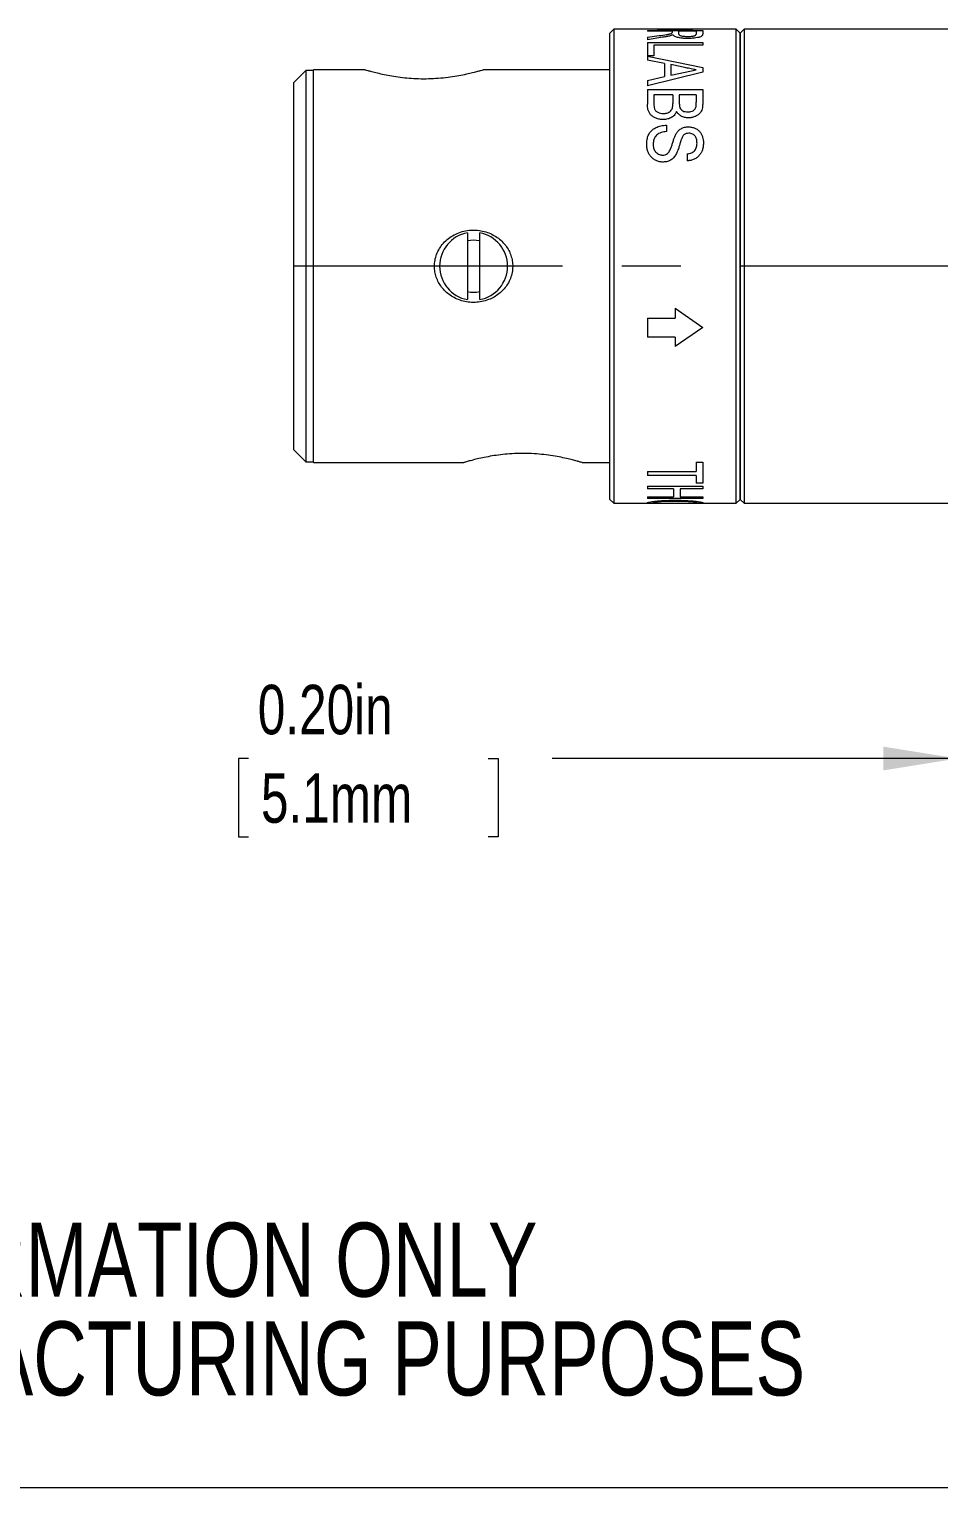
# Model space of a CAD drawing. Header units: inches. Extents: x 0.1 to 10.9, y 0 to 8.5.
# Drawn here: x 3.213 to 4.748, y 0.036 to 2.497 of the extents above; entities that cross this region are included whole.
import ezdxf

# ---------------------------------------------------------------- set-up
doc = ezdxf.new("R2010")
doc.units = ezdxf.units.IN
doc.header["$MEASUREMENT"] = 0
doc.linetypes.add('CENTERX2', pattern=[0.8, 0.5, -0.1, 0.1, -0.1])
doc.styles.add('SLDTEXTSTYLE0', font='TXT', dxfattribs={"width": 0.75})
doc.dimstyles.new('SLDDIMSTYLE1', dxfattribs={"dimtxt": 0.083333, "dimasz": 0.125, "dimexe": 0, "dimexo": 0.0625, "dimgap": 0.020833, "dimtad": 0, "dimtih": 1, "dimtoh": 1, "dimlfac": 1.5, "dimrnd": 1e-09, "dimzin": 4, "dimdsep": 46, "dimtxsty": 'SLDTEXTSTYLE0', "dimsah": 1, "dimcen": 0.09, "dimadec": 0, "dimazin": 1, "dimtfac": 1, "dimtmove": 0, "dimatfit": 0, "dimfxl": 1, "dimfrac": 2, "dimtolj": 1, "dimtzin": 12, "dimarcsym": 0})

# ---------------------------------------------------------------- blocks, each defined once
blk = doc.blocks.new('SW_NOTE_3')
at = {"color": 0, "linetype": 'Continuous', "lineweight": 0, "char_height": 0.125, "attachment_point": 2, "style": 'SLDTEXTSTYLE0'}
for s, insert in [('FOR INFORMATION ONLY', (0.9863, 0.1611)), ('NOT FOR MANUFACTURING PURPOSES', (0.9991, -0.0055))]:
    blk.add_mtext(s, dxfattribs=dict(at, insert=insert))
blk = doc.blocks.new('_D_11')
at = {"color": 7, "linetype": 'Continuous', "lineweight": 0}
for p, q in [((4.7796, 1.5934), (4.7796, 1.1961)), ((4.9129, 1.5801), (4.9129, 1.1961)), ((3.583, 1.2661), (3.5661, 1.2661)), ((3.5661, 1.2661), (3.5661, 1.1337)), ((3.9874, 1.2661), (4.0043, 1.2661)), ((4.0043, 1.2661), (4.0043, 1.1337)), ((4.7796, 1.2661), (4.0953, 1.2661)), ((4.9129, 1.2661), (5.1629, 1.2661)), ((3.5661, 1.1337), (3.583, 1.1337)), ((4.0043, 1.1337), (3.9874, 1.1337))]:
    blk.add_line(p, q, dxfattribs=at)
for points in [[(4.7796, 1.2661), (4.6546, 1.2861), (4.6546, 1.2461)], [(4.9129, 1.2661), (5.0379, 1.2461), (5.0379, 1.2861)]]:
    blk.add_solid(points, dxfattribs=at)
at = {"color": 7, "linetype": 'Continuous', "lineweight": 0, "char_height": 0.08333, "attachment_point": 1, "style": 'SLDTEXTSTYLE0'}
for s, insert in [('0.20in', (3.5987, 1.3904, 0.0026)), ('5.1mm', (3.6041, 1.2411, 0.0026))]:
    blk.add_mtext(s, dxfattribs=dict(at, insert=insert))

msp = doc.modelspace()

# ---------------------------------------------------------------- linework, layer by layer
at = {"color": 7, "linetype": 'Continuous', "lineweight": 0}
for p, q in [((4.199565, 2.496717), (4.192898, 2.490051)), ((4.192898, 2.476648), (4.192898, 2.490051)), ((4.259697, 2.496717), (4.199565, 2.496717)), ((4.199565, 2.496717), (4.199565, 2.483088)), ((4.256231, 2.494648), (4.349565, 2.494648)), ((4.256231, 2.494648), (4.256231, 2.493096)), ((4.298112, 2.493096), (4.256231, 2.493096)), ((4.256231, 2.483), (4.275938, 2.485856)), ((4.273654, 2.496717), (4.259697, 2.496717)), ((4.332124, 2.496717), (4.273654, 2.496717)), ((4.299308, 2.487132), (4.294709, 2.48549)), ((4.297682, 2.489923), (4.298112, 2.491062)), ((4.298112, 2.493096), (4.298112, 2.491062)), ((4.308881, 2.493096), (4.308881, 2.488968)), ((4.338796, 2.493096), (4.308881, 2.493096)), ((4.34597, 2.496717), (4.332124, 2.496717)), ((4.338796, 2.493096), (4.338796, 2.488406)), ((4.406231, 2.496717), (4.34597, 2.496717)), ((4.349565, 2.494648), (4.349565, 2.488504)), ((4.412898, 2.490051), (4.406231, 2.496717)), ((4.406231, 2.483088), (4.406231, 2.496717)), ((4.419565, 2.496717), (4.412898, 2.490051)), ((4.412898, 2.490051), (4.412898, 2.476648)), ((4.412898, 1.703384), (4.412898, 2.490051)), ((4.779565, 2.496717), (4.419565, 2.496717)), ((4.419565, 2.496717), (4.419565, 1.696717)), ((4.192898, 1.703384), (4.192898, 2.476648)), ((4.199565, 2.483088), (4.199565, 1.696717)), ((4.281995, 2.483059), (4.256231, 2.478809)), ((4.256231, 2.483), (4.256231, 2.478809)), ((4.256231, 2.47447), (4.349565, 2.47447)), ((4.256231, 2.47447), (4.256231, 2.451759)), ((4.267001, 2.469937), (4.267001, 2.451759)), ((4.349565, 2.469937), (4.267001, 2.469937)), ((4.349565, 2.47447), (4.349565, 2.469937)), ((4.406231, 1.696717), (4.406231, 2.483088)), ((4.412898, 2.476648), (4.412898, 1.703384)), ((4.267001, 2.451759), (4.256231, 2.451759)), ((4.256231, 2.451024), (4.349565, 2.43233)), ((4.256231, 2.451024), (4.256231, 2.444327)), ((4.284949, 2.438951), (4.256231, 2.444327)), ((4.284949, 2.438951), (4.284949, 2.416698)), ((4.295719, 2.436882), (4.295719, 2.41906)), ((4.321557, 2.431759), (4.295719, 2.436882)), ((3.679565, 2.426717), (3.659565, 2.406717)), ((3.692898, 2.426717), (3.679565, 2.426717)), ((3.679565, 2.426717), (3.679565, 1.766717)), ((3.779665, 2.428051), (3.692898, 2.428051)), ((3.692898, 1.765384), (3.692898, 2.428051)), ((4.192898, 2.428051), (3.979565, 2.428051)), ((4.349565, 2.424024), (4.256231, 2.401349)), ((4.256231, 2.410213), (4.284949, 2.416698)), ((4.295719, 2.41906), (4.320249, 2.424346)), ((4.320249, 2.424346), (4.338796, 2.428234)), ((4.349565, 2.43233), (4.349565, 2.424024)), ((3.659565, 2.406646), (3.659636, 2.406717)), ((3.659565, 1.786789), (3.659565, 2.406646)), ((4.256231, 2.410213), (4.256231, 2.401349)), ((4.256231, 2.394797), (4.349565, 2.394797)), ((4.256231, 2.394797), (4.256231, 2.37032)), ((4.349565, 2.394797), (4.349565, 2.370388)), ((4.267001, 2.38586), (4.267001, 2.37017)), ((4.299308, 2.38586), (4.267001, 2.38586)), ((4.267001, 2.37017), (4.267449, 2.364289)), ((4.299308, 2.38586), (4.299308, 2.371273)), ((4.310078, 2.38586), (4.310078, 2.372237)), ((4.338796, 2.38586), (4.310078, 2.38586)), ((4.338796, 2.38586), (4.338796, 2.373293)), ((4.288539, 2.334766), (4.288539, 2.324061)), ((4.32324, 2.286317), (4.32324, 2.274626)), ((3.952565, 2.153112), (3.952565, 2.040323)), ((3.973231, 2.040323), (3.973231, 2.153112)), ((4.302898, 2.025709), (4.349565, 1.99319)), ((4.302898, 2.025709), (4.302898, 2.009374)), ((4.256231, 2.009374), (4.302898, 2.009374)), ((4.256231, 2.009374), (4.256231, 1.977186)), ((4.302898, 1.977186), (4.256231, 1.977186)), ((4.349565, 1.99319), (4.302898, 1.961389)), ((4.302898, 1.977186), (4.302898, 1.961389)), ((3.659636, 1.786717), (3.659565, 1.786789)), ((3.659565, 1.786717), (3.679565, 1.766717)), ((3.679565, 1.766717), (3.692898, 1.766717)), ((3.692898, 1.765384), (3.946231, 1.765384)), ((4.146131, 1.765384), (4.192898, 1.765384)), ((4.256231, 1.750279), (4.338796, 1.750279)), ((4.256231, 1.750279), (4.256231, 1.743888)), ((4.338796, 1.766187), (4.349565, 1.766187)), ((4.338796, 1.766187), (4.338796, 1.750279)), ((4.349565, 1.766187), (4.349565, 1.730794)), ((4.338796, 1.743888), (4.256231, 1.743888)), ((4.256231, 1.725677), (4.349565, 1.725677)), ((4.256231, 1.725677), (4.256231, 1.720962)), ((4.338796, 1.743888), (4.338796, 1.730794)), ((4.349565, 1.730794), (4.338796, 1.730794)), ((4.349565, 1.725677), (4.349565, 1.720962)), ((4.192898, 1.703384), (4.199565, 1.696717)), ((4.300505, 1.720962), (4.256231, 1.720962)), ((4.256231, 1.707831), (4.300505, 1.707831)), ((4.256231, 1.707831), (4.256231, 1.704961)), ((4.349565, 1.704961), (4.256231, 1.704961)), ((4.300505, 1.720962), (4.300505, 1.707831)), ((4.311274, 1.720962), (4.311274, 1.707831)), ((4.349565, 1.720962), (4.311274, 1.720962)), ((4.311274, 1.707831), (4.349565, 1.707831)), ((4.349565, 1.707831), (4.349565, 1.704961)), ((4.406231, 1.696717), (4.412898, 1.703384)), ((4.412898, 1.703384), (4.419565, 1.696717)), ((4.199565, 1.696717), (4.259697, 1.696717)), ((4.259697, 1.696717), (4.273654, 1.696717)), ((4.273654, 1.696717), (4.332124, 1.696717)), ((4.332124, 1.696717), (4.34597, 1.696717)), ((4.34597, 1.696717), (4.406231, 1.696717)), ((4.419565, 1.696717), (4.779565, 1.696717)), ((10.944457, 0.035558), (0.062179, 0.035558))]:
    msp.add_line(p, q, dxfattribs=at)
at = {"color": 7, "linetype": 'CENTERX2', "lineweight": 0}
msp.add_line((4.912898, 2.096717), (3.659565, 2.096717), dxfattribs=at)
at = {"color": 7, "linetype": 'Continuous', "lineweight": 0}
for radius, start, end in [(0.057333, 100.383306, 259.616694), (0.057333, 280.383306, 79.616694), (0.044004, 76.418652, 103.581348), (0.044004, 256.418652, 283.581348)]:
    msp.add_arc((3.962898, 2.096717), radius, start, end, dxfattribs=at)
at = {"color": 8, "linetype": 'Continuous', "lineweight": 0}
for points, knots in [([(4.302749, 2.496001), (4.301224, 2.496002), (4.298176, 2.496006), (4.293608, 2.496036), (4.289111, 2.496084), (4.283228, 2.496173), (4.276209, 2.496325), (4.268621, 2.496533), (4.263597, 2.496668), (4.260842, 2.496718), (4.259957, 2.496713), (4.259697, 2.496712)], [0, 0, 0, 0, 0.08783333, 0.17565256, 0.26451842, 0.35127803, 0.52697491, 0.70204816, 0.87731988, 0.9640039, 1, 1, 1, 1]), ([(4.273654, 2.496711), (4.274759, 2.49671), (4.277423, 2.496708), (4.282835, 2.496656), (4.291416, 2.49659), (4.298273, 2.496579), (4.302842, 2.496572)], [0, 0, 0, 0, 0.15065604, 0.36298302, 0.57548558, 1, 1, 1, 1]), ([(4.34597, 2.496701), (4.34501, 2.4967), (4.343365, 2.496698), (4.340035, 2.496614), (4.335744, 2.496496), (4.330649, 2.496357), (4.325148, 2.496231), (4.320835, 2.49615), (4.316416, 2.496081), (4.311897, 2.496035), (4.307334, 2.496006), (4.304277, 2.496002), (4.302749, 2.496001)], [0, 0, 0, 0, 0.12305091, 0.2107556, 0.29845677, 0.4736249, 0.56134662, 0.6490725, 0.73679523, 0.82452641, 0.9122549, 1, 1, 1, 1]), ([(4.302842, 2.496572), (4.304334, 2.496573), (4.307375, 2.496575), (4.311891, 2.496588), (4.317144, 2.496616), (4.322835, 2.496657), (4.328305, 2.496707), (4.330981, 2.496711), (4.332124, 2.496712)], [0, 0, 0, 0, 0.13928813, 0.28383128, 0.42340002, 0.63982276, 0.84623069, 1, 1, 1, 1]), ([(4.259697, 1.696723), (4.259291, 1.696722), (4.258218, 1.69672), (4.256931, 1.696768), (4.25582, 1.696866), (4.255152, 1.697017), (4.255074, 1.697161), (4.255035, 1.697234)], [0, 0, 0, 0, 0.1309343, 0.34641811, 0.56543866, 0.78270399, 1, 1, 1, 1]), ([(4.265804, 1.697236), (4.265916, 1.697132), (4.26614, 1.696922), (4.268401, 1.696767), (4.271016, 1.696714), (4.273157, 1.696722), (4.273654, 1.696723)], [0, 0, 0, 0, 0.30401771, 0.60784877, 0.90896925, 1, 1, 1, 1]), ([(4.332124, 1.696723), (4.332578, 1.696721), (4.334701, 1.696713), (4.337297, 1.696763), (4.33916, 1.696896), (4.339907, 1.697064), (4.339964, 1.697172), (4.339992, 1.697227)], [0, 0, 0, 0, 0.08306049, 0.38853458, 0.6939813, 0.84696277, 1, 1, 1, 1]), ([(4.350761, 1.697231), (4.350728, 1.697158), (4.35066, 1.697014), (4.350004, 1.696863), (4.348877, 1.696768), (4.347673, 1.696714), (4.346435, 1.696729), (4.34597, 1.696734)], [0, 0, 0, 0, 0.21770077, 0.435352895, 0.655011382, 0.870668785, 1, 1, 1, 1])]:
    msp.add_open_spline(points, degree=3, knots=knots, dxfattribs=at)
at = {"color": 7, "linetype": 'Continuous', "lineweight": 0}
for points, knots in [([(4.275938, 2.485856), (4.280213, 2.486442), (4.286622, 2.487321), (4.293603, 2.488438), (4.296502, 2.489257), (4.297289, 2.489701), (4.297682, 2.489923)], [0, 0, 0, 0, 0.50040582, 0.75017678, 0.8750328, 1, 1, 1, 1]), ([(4.324399, 2.481002), (4.323312, 2.48101), (4.321123, 2.481026), (4.317914, 2.481189), (4.314311, 2.481499), (4.310466, 2.482046), (4.306733, 2.482864), (4.303732, 2.483867), (4.301604, 2.484953), (4.300125, 2.486069), (4.299581, 2.486778), (4.299308, 2.487132)], [0, 0, 0, 0, 0.083617014, 0.168370753, 0.25013035, 0.373572984, 0.499958025, 0.619684335, 0.749862317, 0.874901707, 1, 1, 1, 1]), ([(4.308881, 2.488968), (4.308944, 2.488479), (4.309038, 2.487746), (4.310001, 2.486699), (4.311478, 2.485943), (4.313852, 2.485279), (4.316975, 2.484809), (4.31989, 2.484558), (4.322294, 2.48446), (4.32351, 2.484451), (4.324119, 2.484446)], [0, 0, 0, 0, 0.25025779, 0.3753486, 0.50026723, 0.6215843, 0.74983597, 0.87482425, 0.93739429, 1, 1, 1, 1]), ([(4.324119, 2.484446), (4.326305, 2.4845), (4.32959, 2.484582), (4.333317, 2.485144), (4.335622, 2.485676), (4.337254, 2.486333), (4.338568, 2.487265), (4.338705, 2.487954), (4.338796, 2.488406)], [0, 0, 0, 0, 0.24898365, 0.37411458, 0.49923516, 0.61763034, 0.74962758, 1, 1, 1, 1]), ([(4.349565, 2.488504), (4.349551, 2.488215), (4.349525, 2.487675), (4.349261, 2.486844), (4.348848, 2.486071), (4.348224, 2.485356), (4.347158, 2.484472), (4.345398, 2.483628), (4.342843, 2.482886), (4.33991, 2.482232), (4.336253, 2.481666), (4.332026, 2.481257), (4.328251, 2.481038), (4.325679, 2.481014), (4.324399, 2.481002)], [0, 0, 0, 0, 0.092146581, 0.171852073, 0.250236504, 0.317234696, 0.375326661, 0.499972607, 0.560527393, 0.625026272, 0.749904175, 0.832502809, 0.916641042, 1, 1, 1, 1]), ([(4.294709, 2.48549), (4.293766, 2.485262), (4.29188, 2.484807), (4.288742, 2.484181), (4.285449, 2.483596), (4.283147, 2.483238), (4.281995, 2.483059)], [0, 0, 0, 0, 0.25000548, 0.49997553, 0.74996817, 1, 1, 1, 1]), ([(3.979565, 2.428051), (3.979311, 2.427974), (3.978795, 2.427817), (3.974654, 2.426589), (3.968136, 2.424755), (3.959242, 2.422445), (3.948053, 2.419866), (3.934875, 2.417305), (3.919849, 2.41503), (3.903757, 2.413381), (3.886917, 2.412537), (3.870369, 2.412591), (3.854155, 2.413492), (3.838931, 2.41509), (3.824626, 2.417248), (3.811673, 2.41974), (3.800296, 2.422342), (3.791046, 2.424739), (3.784282, 2.426644), (3.780224, 2.427851), (3.779842, 2.427967), (3.779665, 2.42802)], [0, 0, 0, 0, 0.05130893, 0.10414582, 0.15544407, 0.2081594, 0.26080497, 0.31490826, 0.36867482, 0.42408656, 0.47630182, 0.53014863, 0.58052294, 0.63232341, 0.68344297, 0.73592924, 0.78917187, 0.84393364, 0.89746621, 0.95266582, 1, 1, 1, 1]), ([(4.338796, 2.428234), (4.337302, 2.428437), (4.334316, 2.428841), (4.329953, 2.429673), (4.325677, 2.430627), (4.322931, 2.431382), (4.321557, 2.431759)], [0, 0, 0, 0, 0.25001107, 0.4999927, 0.74998248, 1, 1, 1, 1]), ([(3.659636, 2.406717), (3.659625, 2.406717), (3.659577, 2.406717), (3.659601, 2.406717), (3.659619, 2.406717)], [0, 0, 0, 0, 0.2485204, 1, 1, 1, 1]), ([(4.282968, 2.344274), (4.280899, 2.344362), (4.276763, 2.344539), (4.270905, 2.346259), (4.265568, 2.34875), (4.26142, 2.352273), (4.258699, 2.35656), (4.25656, 2.362623), (4.256361, 2.367277), (4.256231, 2.37032)], [0, 0, 0, 0, 0.12502607, 0.25000714, 0.37499642, 0.49976588, 0.61734363, 0.74985677, 1, 1, 1, 1]), ([(4.267449, 2.364289), (4.267898, 2.362928), (4.268571, 2.360885), (4.270584, 2.358472), (4.273298, 2.356516), (4.277535, 2.35478), (4.28128, 2.354578), (4.283155, 2.354477)], [0, 0, 0, 0, 0.2501258, 0.37536227, 0.5005244, 0.75008597, 1, 1, 1, 1]), ([(4.283155, 2.354477), (4.283845, 2.354492), (4.285169, 2.354522), (4.287795, 2.354814), (4.290936, 2.355648), (4.294273, 2.357349), (4.296774, 2.359737), (4.298233, 2.362532), (4.298916, 2.36545), (4.299268, 2.368373), (4.299295, 2.370307), (4.299308, 2.371273)], [0, 0, 0, 0, 0.06520885, 0.12505797, 0.25021567, 0.37593362, 0.4995533, 0.6244535, 0.74958139, 0.87477823, 1, 1, 1, 1]), ([(4.310078, 2.372237), (4.310086, 2.371456), (4.310099, 2.370086), (4.310252, 2.368018), (4.310495, 2.366036), (4.310952, 2.364677), (4.311181, 2.363997)], [0, 0, 0, 0, 0.28525783, 0.50015595, 0.75020539, 1, 1, 1, 1]), ([(4.311181, 2.363997), (4.311704, 2.362999), (4.312751, 2.361005), (4.315915, 2.358702), (4.319916, 2.357377), (4.322779, 2.357267), (4.324212, 2.357211)], [0, 0, 0, 0, 0.25005663, 0.49958983, 0.74946696, 1, 1, 1, 1]), ([(4.324212, 2.357211), (4.324844, 2.357226), (4.326107, 2.357254), (4.328611, 2.357526), (4.331636, 2.358308), (4.334832, 2.359909), (4.337097, 2.362262), (4.338128, 2.364995), (4.338475, 2.367315), (4.338667, 2.369164), (4.338782, 2.371009), (4.33879, 2.372377), (4.338796, 2.373293)], [0, 0, 0, 0, 0.06261983, 0.12520752, 0.2501427, 0.37625062, 0.49944426, 0.62428895, 0.7494997, 0.81274014, 0.87475057, 1, 1, 1, 1]), ([(4.349565, 2.370388), (4.349434, 2.367671), (4.349239, 2.363595), (4.347225, 2.358217), (4.344617, 2.354506), (4.340825, 2.351354), (4.336149, 2.34901), (4.331775, 2.347696), (4.32814, 2.347162), (4.326294, 2.34711), (4.325371, 2.347084)], [0, 0, 0, 0, 0.25002373, 0.37506922, 0.50000185, 0.62178089, 0.74987873, 0.87484449, 0.93740177, 1, 1, 1, 1]), ([(4.305291, 2.357849), (4.304429, 2.356004), (4.302705, 2.352319), (4.297519, 2.347774), (4.290665, 2.344757), (4.285534, 2.344435), (4.282968, 2.344274)], [0, 0, 0, 0, 0.250388207, 0.50021998, 0.749987658, 1, 1, 1, 1]), ([(4.325371, 2.347084), (4.323212, 2.347243), (4.318893, 2.347563), (4.313066, 2.349988), (4.309158, 2.352906), (4.306753, 2.355655), (4.305779, 2.357118), (4.305291, 2.357849)], [0, 0, 0, 0, 0.24974008, 0.49953626, 0.74935014, 0.87463897, 1, 1, 1, 1]), ([(4.255035, 2.302262), (4.25506, 2.303636), (4.25511, 2.306428), (4.255652, 2.310512), (4.256759, 2.315246), (4.258921, 2.320315), (4.262803, 2.325415), (4.268029, 2.329505), (4.273627, 2.332145), (4.278928, 2.333706), (4.283674, 2.334536), (4.286915, 2.334689), (4.288539, 2.334766)], [0, 0, 0, 0, 0.08300301, 0.16869552, 0.25025444, 0.37913008, 0.50008182, 0.62474269, 0.74984226, 0.83222847, 0.91594967, 1, 1, 1, 1]), ([(4.288539, 2.324061), (4.285388, 2.323659), (4.280651, 2.323055), (4.274969, 2.320589), (4.270366, 2.31693), (4.266547, 2.310878), (4.266052, 2.305467), (4.265804, 2.302759)], [0, 0, 0, 0, 0.25017422, 0.37611755, 0.50046165, 0.7500171, 1, 1, 1, 1]), ([(4.29469, 2.292933), (4.295436, 2.294827), (4.296914, 2.298578), (4.298684, 2.304384), (4.300432, 2.30998), (4.302365, 2.315499), (4.304123, 2.318855), (4.30503, 2.320587)], [0, 0, 0, 0, 0.20223842, 0.40054945, 0.61354161, 0.80058945, 1, 1, 1, 1]), ([(4.30503, 2.320587), (4.30608, 2.322146), (4.308179, 2.325261), (4.312873, 2.329004), (4.317765, 2.330961), (4.321967, 2.331781), (4.324124, 2.331841), (4.325203, 2.331871)], [0, 0, 0, 0, 0.25029181, 0.50008354, 0.74957147, 0.87474941, 1, 1, 1, 1]), ([(4.317818, 2.31832), (4.317177, 2.317609), (4.315914, 2.316208), (4.314665, 2.313679), (4.313752, 2.311535), (4.313077, 2.309748), (4.312611, 2.30843), (4.312143, 2.307016), (4.311598, 2.305219), (4.31074, 2.302295), (4.309708, 2.298757), (4.308396, 2.294693), (4.307087, 2.290855), (4.30589, 2.288202), (4.305291, 2.286876)], [0, 0, 0, 0, 0.08180369, 0.16126662, 0.2498055, 0.29040033, 0.33207545, 0.37484406, 0.42352216, 0.4998832, 0.64640402, 0.74995754, 0.87498772, 1, 1, 1, 1]), ([(4.326063, 2.321098), (4.324534, 2.320981), (4.322238, 2.320806), (4.319501, 2.319613), (4.318379, 2.318751), (4.317818, 2.31832)], [0, 0, 0, 0, 0.49888269, 0.74928463, 1, 1, 1, 1]), ([(4.325203, 2.331871), (4.326167, 2.331843), (4.328094, 2.331786), (4.331894, 2.331222), (4.336412, 2.329789), (4.340424, 2.327585), (4.343121, 2.325326), (4.345466, 2.322828), (4.347733, 2.319262), (4.349523, 2.314664), (4.350584, 2.309844), (4.350702, 2.30656), (4.350761, 2.304918)], [0, 0, 0, 0, 0.06256531, 0.12508563, 0.24996888, 0.37479472, 0.43590566, 0.49986046, 0.62345742, 0.74983302, 0.87488812, 1, 1, 1, 1]), ([(4.339992, 2.304471), (4.339909, 2.306398), (4.339742, 2.310245), (4.338065, 2.314917), (4.335271, 2.317929), (4.332618, 2.319718), (4.329465, 2.320895), (4.327198, 2.32103), (4.326063, 2.321098)], [0, 0, 0, 0, 0.25042048, 0.49989997, 0.6249254, 0.75003427, 0.87497248, 1, 1, 1, 1]), ([(4.282725, 2.27248), (4.281706, 2.272515), (4.27967, 2.272586), (4.275654, 2.273244), (4.27088, 2.274927), (4.265764, 2.277978), (4.261675, 2.281997), (4.258579, 2.286676), (4.256708, 2.291167), (4.255631, 2.295241), (4.255139, 2.298749), (4.25507, 2.301081), (4.255035, 2.302262)], [0, 0, 0, 0, 0.06256645, 0.12508947, 0.24995823, 0.37485388, 0.49975583, 0.62093481, 0.74976985, 0.83322254, 0.91560047, 1, 1, 1, 1]), ([(4.265804, 2.302759), (4.265947, 2.30061), (4.266232, 2.296318), (4.26867, 2.291181), (4.271787, 2.287728), (4.274875, 2.285812), (4.277762, 2.284716), (4.280216, 2.284275), (4.281464, 2.284229), (4.282089, 2.284206)], [0, 0, 0, 0, 0.25005667, 0.49960093, 0.6246548, 0.74967805, 0.87473074, 0.93734352, 1, 1, 1, 1]), ([(4.282089, 2.284206), (4.283527, 2.28431), (4.286402, 2.284516), (4.29022, 2.286511), (4.292929, 2.289505), (4.294103, 2.29179), (4.29469, 2.292933)], [0, 0, 0, 0, 0.24985688, 0.49939488, 0.74935526, 1, 1, 1, 1]), ([(4.350761, 2.304918), (4.350723, 2.303618), (4.350655, 2.301261), (4.350214, 2.297715), (4.349287, 2.293678), (4.347569, 2.289091), (4.344594, 2.284279), (4.340477, 2.280187), (4.335267, 2.277118), (4.33072, 2.275621), (4.327412, 2.274986), (4.325361, 2.274759), (4.323978, 2.274672), (4.32324, 2.274626)], [0, 0, 0, 0, 0.09205279, 0.16695249, 0.25026432, 0.3794868, 0.500218, 0.62494836, 0.75032042, 0.87484079, 0.91602276, 0.95516864, 1, 1, 1, 1]), ([(4.32324, 2.286317), (4.325728, 2.286703), (4.329484, 2.287287), (4.333792, 2.289635), (4.336417, 2.292028), (4.338241, 2.294902), (4.339707, 2.299084), (4.339878, 2.302316), (4.339992, 2.304471)], [0, 0, 0, 0, 0.249491739, 0.376577386, 0.499583645, 0.624646779, 0.749836482, 1, 1, 1, 1]), ([(4.305291, 2.286876), (4.304179, 2.28493), (4.301957, 2.281042), (4.29681, 2.276194), (4.290131, 2.273), (4.285194, 2.272653), (4.282725, 2.27248)], [0, 0, 0, 0, 0.25044434, 0.50038697, 0.75009741, 1, 1, 1, 1]), ([(4.007782, 2.051991), (4.010136, 2.054202), (4.014843, 2.058623), (4.020702, 2.066763), (4.025302, 2.075999), (4.028182, 2.085965), (4.029164, 2.096011), (4.028463, 2.105672), (4.026141, 2.114923), (4.022407, 2.123637), (4.017263, 2.131697), (4.010732, 2.139114), (4.002917, 2.145559), (3.993771, 2.150985), (3.983616, 2.154985), (3.972539, 2.15744), (3.961037, 2.158066), (3.949383, 2.15682), (3.938073, 2.153624), (3.927471, 2.148608), (3.917974, 2.141844), (3.909975, 2.13371), (3.903729, 2.1244), (3.899445, 2.11457), (3.89714, 2.104411), (3.896651, 2.094518), (3.897893, 2.084914), (3.900611, 2.075834), (3.904795, 2.067327), (3.910359, 2.0594), (3.917255, 2.052316), (3.925528, 2.046088), (3.934938, 2.04112), (3.945463, 2.037516), (3.956652, 2.035624), (3.968285, 2.035532), (3.979855, 2.037378), (3.990463, 2.040958), (3.999907, 2.045823), (4.005157, 2.049935), (4.007782, 2.051991)], [0, 0, 0, 0, 0.024299816, 0.048592132, 0.075111667, 0.101620496, 0.126077733, 0.150534632, 0.17397602, 0.197423536, 0.221551869, 0.245687995, 0.27163485, 0.297587897, 0.325486386, 0.353387682, 0.382484517, 0.411581179, 0.441001451, 0.470417189, 0.499431763, 0.528434463, 0.555943683, 0.58343928, 0.60862437, 0.63380546, 0.657404455, 0.681008003, 0.704724593, 0.728448752, 0.753688732, 0.778935729, 0.806203142, 0.833474628, 0.862263703, 0.891053518, 0.920441427, 0.949826725, 0.974915698, 1, 1, 1, 1]), ([(3.659619, 1.786717), (3.659601, 1.786717), (3.659577, 1.786717), (3.659625, 1.786717), (3.659636, 1.786717)], [0, 0, 0, 0, 0.7514796, 1, 1, 1, 1]), ([(4.146131, 1.765414), (4.146164, 1.765404), (4.146608, 1.765271), (4.144907, 1.765785), (4.140895, 1.766968), (4.134206, 1.768842), (4.125179, 1.771168), (4.113929, 1.773737), (4.100542, 1.776304), (4.085539, 1.778526), (4.069212, 1.780145), (4.052572, 1.78092), (4.035829, 1.780804), (4.019852, 1.779864), (4.004555, 1.778208), (3.990412, 1.776034), (3.977495, 1.773515), (3.966307, 1.77093), (3.957137, 1.76854), (3.950795, 1.766744), (3.946934, 1.765597), (3.946468, 1.765456), (3.946231, 1.765384)], [0, 0, 0, 0, 0.00426444, 0.05742993, 0.1079097, 0.15979169, 0.21147804, 0.26455998, 0.31809634, 0.37319468, 0.42641166, 0.48130705, 0.53231278, 0.58483976, 0.63526913, 0.68706298, 0.7393537, 0.79307377, 0.84683831, 0.90222356, 0.95048393, 1, 1, 1, 1]), ([(4.255035, 1.697234), (4.255065, 1.697315), (4.255125, 1.697477), (4.25579, 1.697781), (4.256785, 1.698126), (4.258818, 1.698632), (4.261729, 1.699192), (4.265411, 1.699757), (4.269602, 1.700304), (4.275687, 1.700924), (4.282585, 1.701387), (4.288314, 1.701663), (4.292718, 1.701812), (4.297165, 1.701906), (4.300164, 1.701917), (4.301664, 1.701922)], [0, 0, 0, 0, 0.06254111, 0.12507329, 0.18760028, 0.25013069, 0.37501175, 0.43831822, 0.50005287, 0.6249036, 0.74984792, 0.81322893, 0.87491972, 0.93746255, 1, 1, 1, 1]), ([(4.301515, 1.70002), (4.297065, 1.699986), (4.290371, 1.699935), (4.282055, 1.699533), (4.27644, 1.699112), (4.271763, 1.698614), (4.268254, 1.698094), (4.266552, 1.697694), (4.265889, 1.697414), (4.265833, 1.697296), (4.265804, 1.697236)], [0, 0, 0, 0, 0.249742, 0.37568578, 0.49979192, 0.62632499, 0.74981042, 0.87478201, 0.93738017, 1, 1, 1, 1]), ([(4.339992, 1.697227), (4.339858, 1.697357), (4.33959, 1.697617), (4.337266, 1.698141), (4.333487, 1.698691), (4.328557, 1.699238), (4.322272, 1.699627), (4.313264, 1.699962), (4.306214, 1.699997), (4.301515, 1.70002)], [0, 0, 0, 0, 0.125010332, 0.249979711, 0.374985688, 0.499900155, 0.624833394, 0.749916562, 1, 1, 1, 1]), ([(4.301664, 1.701922), (4.303219, 1.701918), (4.306329, 1.70191), (4.311017, 1.701843), (4.315624, 1.701723), (4.321656, 1.701487), (4.328898, 1.701053), (4.336641, 1.700298), (4.341938, 1.699571), (4.345344, 1.69899), (4.347392, 1.698567), (4.348954, 1.698166), (4.350011, 1.697804), (4.350655, 1.697483), (4.350726, 1.697315), (4.350761, 1.697231)], [0, 0, 0, 0, 0.0625557, 0.125098984, 0.189189041, 0.250180712, 0.375102217, 0.499947839, 0.624821752, 0.686953057, 0.749870299, 0.810769254, 0.874919578, 0.937450594, 1, 1, 1, 1])]:
    msp.add_open_spline(points, degree=3, knots=knots, dxfattribs=at)

# ---------------------------------------------------------------- block references
msp.add_blockref('SW_NOTE_3', (2.307892, 0.321955), dxfattribs=at)

# ---------------------------------------------------------------- dimensions: what is measured, and where the dimension line sits
dim = msp.add_linear_dim(base=(4.779565, 1.266106), p1=(4.912898, 1.630051), p2=(4.779565, 1.643384), dimstyle='SLDDIMSTYLE1', dxfattribs=at)
dim.commit()
dim.dimension.update_dxf_attribs({"geometry": '_D_11', "text_midpoint": (3.785187, 1.266106), "dimtype": 160})

doc.saveas('drawing.dxf')
